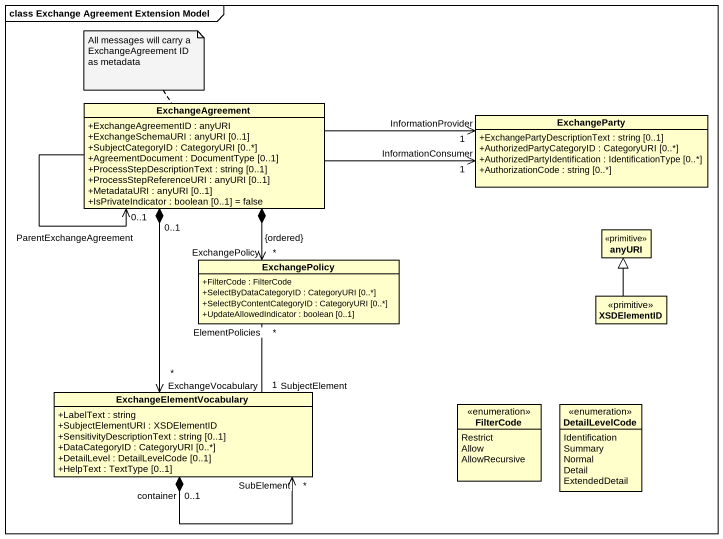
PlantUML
@startuml
mainframe class Exchange Agreement Extension Model
hide circle
hide empty members
skinparam classAttributeIconSize 0
class ExchangeAgreement {
  +ExchangeAgreementID : anyURI
  +ExchangeSchemaURI : anyURI [0..1]
  +SubjectCategoryID : CategoryURI [0..*]
  +AgreementDocument : DocumentType [0..1]
  +ProcessStepDescriptionText : string [0..1]
  +ProcessStepReferenceURI : anyURI [0..1]
  +MetadataURI : anyURI [0..1]
  +IsPrivateIndicator : boolean [0..1] = false
}
class ExchangeParty {
  +ExchangePartyDescriptionText : string [0..1]
  +AuthorizedPartyCategoryID : CategoryURI [0..*]
  +AuthorizedPartyIdentification : IdentificationType [0..*]
  +AuthorizationCode : string [0..*]
}
class anyURI <<primitive>>
class ExchangePolicy {
  +FilterCode : FilterCode
  +SelectByDataCategoryID : CategoryURI [0..*]
  +SelectByContentCategoryID : CategoryURI [0..*]
  +UpdateAllowedIndicator : boolean [0..1]
}
class XSDElementID <<primitive>>
class ExchangeElementVocabulary {
  +LabelText : string
  +SubjectElementURI : XSDElementID
  +SensitivityDescriptionText : string [0..1]
  +DataCategoryID : CategoryURI [0..*]
  +DetailLevel : DetailLevelCode [0..1]
  +HelpText : TextType [0..1]
}
enum FilterCode {
  Restrict
  Allow
  AllowRecursive
}
enum DetailLevelCode {
  Identification
  Summary
  Normal
  Detail
  ExtendedDetail
}
ExchangeAgreement "ParentExchangeAgreement\n0..1" <-- ExchangeAgreement
ExchangeAgreement -right-> "InformationProvider\n1" ExchangeParty
ExchangeAgreement -right-> "InformationConsumer\n1" ExchangeParty
ExchangeAgreement *--> "ExchangePolicy\n{ordered}\n*" ExchangePolicy
ExchangeAgreement "0..1" *--> "ExchangeVocabulary\n*" ExchangeElementVocabulary
ExchangePolicy "ElementPolicies\n*" -- "SubjectElement\n1" ExchangeElementVocabulary
XSDElementID -up-|> anyURI
ExchangeElementVocabulary "container\n0..1" *--> "SubElement\n*" ExchangeElementVocabulary
note top of ExchangeAgreement : All messages will carry a ExchangeAgreement ID as metadata
@enduml
